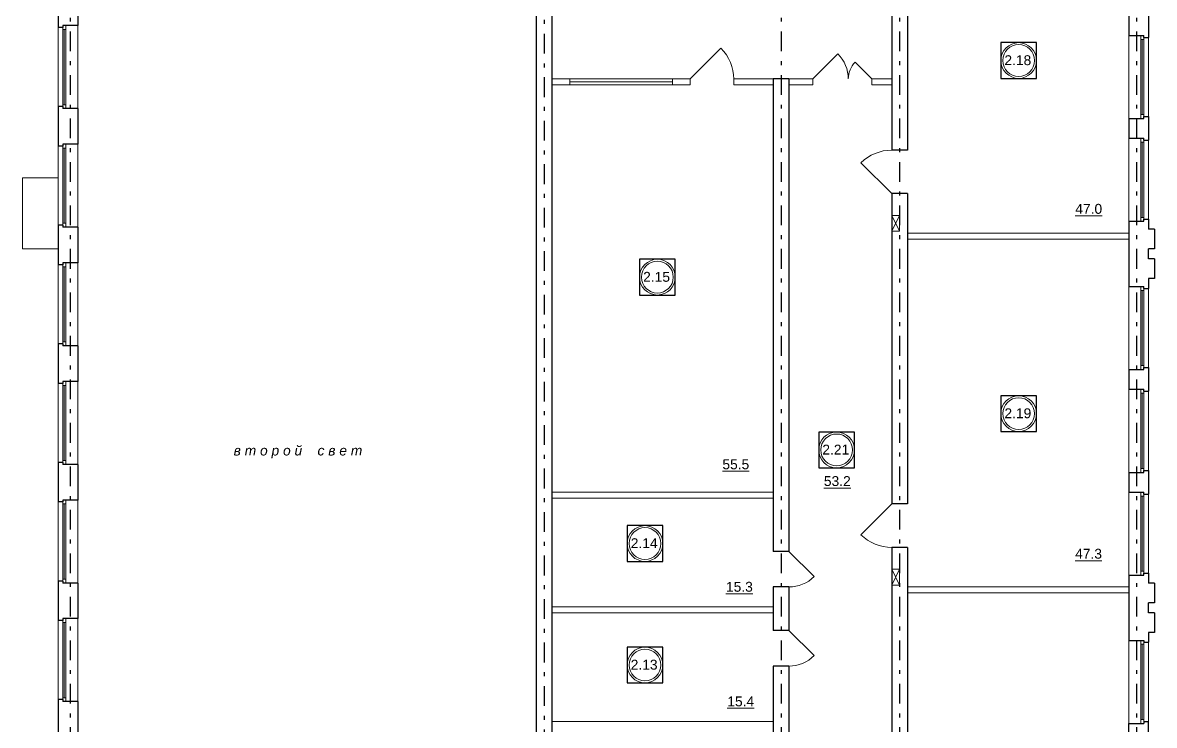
# Model space of a CAD drawing. Header units: metres. Extents: x -5 to 574, y -5 to 79.
# Drawn here: x 114.54 to 143.19, y 29.38 to 47.15 of the extents above; entities that cross this region are included whole.
import ezdxf
from ezdxf.enums import TextEntityAlignment as Align

# ---------------------------------------------------------------- set-up
doc = ezdxf.new("R2010")
doc.units = ezdxf.units.M
doc.header["$MEASUREMENT"] = 0
doc.linetypes.add('( Dashdot )', pattern=[1.001, 0.5, -0.25, 0.001, -0.25])
doc.layers.add('YOLO_TABLE', color=1, linetype='Continuous')
doc.styles.add('Style-Arial', font='arial.ttf')
doc.styles.add('Style-Arial IF', font='ariali.ttf')

msp = doc.modelspace()

# ---------------------------------------------------------------- linework, layer by layer
at = {"color": 1, "linetype": '( Dashdot )'}
for p, q in [((115.7402503, 53.52774686), (115.7402503, 5.51586884)), ((127.7402503, 53.47108186), (127.7402503, 5.51586884)), ((133.7402503, 53.52774686), (133.7402503, 5.51586884)), ((136.7402503, 53.52774686), (136.7402503, 5.51586884)), ((142.7402503, 53.52774686), (142.7402503, 5.51586884))]:
    msp.add_line(p, q, dxfattribs=at)
at = {"color": 7, "linetype": 'Continuous', "lineweight": 30}
for p, q in [((136.5402503, 51.32774686), (136.5402503, 43.92774686)), ((136.9402503, 50.32774686), (136.9402503, 43.92774686)), ((127.9402503, 48.02774686), (127.9402503, 26.72774686)), ((115.4402503, 47.82774686), (115.4402503, 47.02774686)), ((115.9402503, 47.32774686), (115.9402503, 47.07774686)), ((127.5402503, 47.32774686), (127.5402503, 23.72774686)), ((142.5402503, 47.32774686), (142.5402503, 46.82774686)), ((143.0402503, 47.37774686), (143.0402503, 46.77774686)), ((115.5602503, 47.02774686), (115.4402503, 47.02774686)), ((115.9402503, 47.07774686), (115.5602503, 47.07774686)), ((115.5602503, 47.07774686), (115.5602503, 47.02774686)), ((142.5402503, 46.82774686), (142.9202503, 46.82774686)), ((142.9202503, 46.77774686), (142.9202503, 46.82774686)), ((142.9202503, 46.77774686), (143.0402503, 46.77774686)), ((133.5402503, 45.72774686), (133.5402503, 33.77774686)), ((133.9402503, 45.72774686), (133.5402503, 45.72774686)), ((133.9402503, 45.72774686), (133.9402503, 33.77774686)), ((115.5602503, 45.02774686), (115.4402503, 45.02774686)), ((115.4402503, 45.02774686), (115.4402503, 44.02774686)), ((115.5602503, 45.02774686), (115.5602503, 44.97774686)), ((115.9402503, 44.97774686), (115.5602503, 44.97774686)), ((115.9402503, 44.97774686), (115.9402503, 44.07774686)), ((142.5402503, 44.72774686), (142.9202503, 44.72774686)), ((142.5402503, 44.72774686), (142.5402503, 44.22774686)), ((142.9202503, 44.77774686), (143.0402503, 44.77774686)), ((142.9202503, 44.72774686), (142.9202503, 44.77774686)), ((143.0402503, 44.77774686), (143.0402503, 44.17774686)), ((142.5402503, 44.22774686), (142.9202503, 44.22774686)), ((142.9202503, 44.17774686), (142.9202503, 44.22774686)), ((142.9202503, 44.17774686), (143.0402503, 44.17774686)), ((115.5602503, 44.02774686), (115.4402503, 44.02774686)), ((115.9402503, 44.07774686), (115.5602503, 44.07774686)), ((115.5602503, 44.07774686), (115.5602503, 44.02774686)), ((136.9402503, 43.92774686), (136.5402503, 43.92774686)), ((136.5402503, 42.82774686), (136.5402503, 34.97774686)), ((136.9402503, 42.82774686), (136.5402503, 42.82774686)), ((136.9402503, 42.82774686), (136.9402503, 34.97774686)), ((142.5402503, 42.12774686), (142.9202503, 42.12774686)), ((142.5402503, 42.12774686), (142.5402503, 40.47774686)), ((142.9202503, 42.17774686), (143.0402503, 42.17774686)), ((142.9202503, 42.12774686), (142.9202503, 42.17774686)), ((143.0402503, 42.17774686), (143.0402503, 41.92774686)), ((115.5602503, 42.02774686), (115.4402503, 42.02774686)), ((115.4402503, 42.02774686), (115.4402503, 41.02774686)), ((115.5602503, 42.02774686), (115.5602503, 41.97774686)), ((115.9402503, 41.97774686), (115.5602503, 41.97774686)), ((115.9402503, 41.97774686), (115.9402503, 41.07774686)), ((143.1902503, 41.92774686), (143.0402503, 41.92774686)), ((143.1902503, 41.92774686), (143.1902503, 41.42774686)), ((143.1902503, 41.42774686), (143.0402503, 41.42774686)), ((143.0402503, 41.17774686), (143.0402503, 41.42774686)), ((115.5602503, 41.02774686), (115.4402503, 41.02774686)), ((115.9402503, 41.07774686), (115.5602503, 41.07774686)), ((115.5602503, 41.07774686), (115.5602503, 41.02774686)), ((143.1902503, 41.17774686), (143.0402503, 41.17774686)), ((143.1902503, 41.17774686), (143.1902503, 40.67774686)), ((142.5402503, 40.47774686), (142.9202503, 40.47774686)), ((142.9202503, 40.42774686), (142.9202503, 40.47774686)), ((142.9202503, 40.42774686), (143.0402503, 40.42774686)), ((143.1902503, 40.67774686), (143.0402503, 40.67774686)), ((143.0402503, 40.67774686), (143.0402503, 40.42774686)), ((115.5602503, 39.02774686), (115.4402503, 39.02774686)), ((115.4402503, 39.02774686), (115.4402503, 38.02774686)), ((115.5602503, 39.02774686), (115.5602503, 38.97774686)), ((115.9402503, 38.97774686), (115.5602503, 38.97774686)), ((115.9402503, 38.97774686), (115.9402503, 38.07774686)), ((142.9202503, 38.42774686), (143.0402503, 38.42774686)), ((142.9202503, 38.37774686), (142.9202503, 38.42774686)), ((143.0402503, 38.42774686), (143.0402503, 37.82774686)), ((142.5402503, 38.37774686), (142.9202503, 38.37774686)), ((142.5402503, 38.37774686), (142.5402503, 37.87774686)), ((115.5602503, 38.02774686), (115.4402503, 38.02774686)), ((115.9402503, 38.07774686), (115.5602503, 38.07774686)), ((115.5602503, 38.07774686), (115.5602503, 38.02774686)), ((142.5402503, 37.87774686), (142.9202503, 37.87774686)), ((142.9202503, 37.82774686), (142.9202503, 37.87774686)), ((142.9202503, 37.82774686), (143.0402503, 37.82774686)), ((115.5602503, 36.02774686), (115.4402503, 36.02774686)), ((115.4402503, 36.02774686), (115.4402503, 35.02774686)), ((115.5602503, 36.02774686), (115.5602503, 35.97774686)), ((115.9402503, 35.97774686), (115.5602503, 35.97774686)), ((115.9402503, 35.97774686), (115.9402503, 35.07774686)), ((142.9202503, 35.82774686), (143.0402503, 35.82774686)), ((142.9202503, 35.77774686), (142.9202503, 35.82774686)), ((143.0402503, 35.82774686), (143.0402503, 35.22774686)), ((142.5402503, 35.77774686), (142.9202503, 35.77774686)), ((142.5402503, 35.77774686), (142.5402503, 35.27774686)), ((142.5402503, 35.27774686), (142.9202503, 35.27774686)), ((142.9202503, 35.22774686), (142.9202503, 35.27774686)), ((115.5602503, 35.02774686), (115.4402503, 35.02774686)), ((115.9402503, 35.07774686), (115.5602503, 35.07774686)), ((115.5602503, 35.07774686), (115.5602503, 35.02774686)), ((136.9402503, 34.97774686), (136.5402503, 34.97774686)), ((142.9202503, 35.22774686), (143.0402503, 35.22774686)), ((136.5402503, 33.87774686), (136.5402503, 25.82774686)), ((136.9402503, 33.87774686), (136.5402503, 33.87774686)), ((136.9402503, 33.87774686), (136.9402503, 25.82774686)), ((133.9402503, 33.77774686), (133.5402503, 33.77774686)), ((115.5602503, 33.02774686), (115.4402503, 33.02774686)), ((115.4402503, 33.02774686), (115.4402503, 32.02774686)), ((115.5602503, 33.02774686), (115.5602503, 32.97774686)), ((115.9402503, 32.97774686), (115.5602503, 32.97774686)), ((115.9402503, 32.97774686), (115.9402503, 32.07774686)), ((142.5402503, 33.17774686), (142.9202503, 33.17774686)), ((142.5402503, 33.17774686), (142.5402503, 31.52774686)), ((142.9202503, 33.22774686), (143.0402503, 33.22774686)), ((142.9202503, 33.17774686), (142.9202503, 33.22774686)), ((143.0402503, 33.22774686), (143.0402503, 32.97774686)), ((143.1902503, 32.97774686), (143.0402503, 32.97774686)), ((143.1902503, 32.97774686), (143.1902503, 32.47774686)), ((133.9402503, 32.87774686), (133.5402503, 32.87774686)), ((133.5402503, 32.87774686), (133.5402503, 31.77774686)), ((133.9402503, 32.87774686), (133.9402503, 31.77774686)), ((143.1902503, 32.47774686), (143.0402503, 32.47774686)), ((143.0402503, 32.22774686), (143.0402503, 32.47774686)), ((143.1902503, 32.22774686), (143.0402503, 32.22774686)), ((143.1902503, 32.22774686), (143.1902503, 31.72774686)), ((115.5602503, 32.02774686), (115.4402503, 32.02774686)), ((115.9402503, 32.07774686), (115.5602503, 32.07774686)), ((115.5602503, 32.07774686), (115.5602503, 32.02774686)), ((133.9402503, 31.77774686), (133.5402503, 31.77774686)), ((142.5402503, 31.52774686), (142.9202503, 31.52774686)), ((142.9202503, 31.52774686), (142.9202503, 31.47774686)), ((143.1902503, 31.72774686), (143.0402503, 31.72774686)), ((143.0402503, 31.72774686), (143.0402503, 31.47774686)), ((142.9202503, 31.47774686), (143.0402503, 31.47774686)), ((133.9402503, 30.87774686), (133.5402503, 30.87774686)), ((133.5402503, 30.87774686), (133.5402503, 29.17774686)), ((133.9402503, 30.87774686), (133.9402503, 29.17774686)), ((115.5602503, 30.02774686), (115.4402503, 30.02774686)), ((115.4402503, 30.02774686), (115.4402503, 29.02774686)), ((115.5602503, 30.02774686), (115.5602503, 29.97774686)), ((115.9402503, 29.97774686), (115.5602503, 29.97774686)), ((115.9402503, 29.97774686), (115.9402503, 29.07774686)), ((142.5402503, 29.42774686), (142.9202503, 29.42774686)), ((142.5402503, 28.92774686), (142.5402503, 29.42774686)), ((142.9202503, 29.47774686), (143.0402503, 29.47774686)), ((142.9202503, 29.47774686), (142.9202503, 29.42774686)), ((143.0402503, 28.87774686), (143.0402503, 29.47774686))]:
    msp.add_line(p, q, dxfattribs=at)
at = {"color": 7, "linetype": 'Continuous', "lineweight": 0}
for p, q in [((115.4402503, 47.02774686), (115.4402503, 45.02774686)), ((115.9402503, 47.07774686), (115.9402503, 44.97774686)), ((115.5952503, 46.97774686), (115.5952503, 45.07774686)), ((142.5402503, 44.72774686), (142.5402503, 46.82774686)), ((142.8852503, 44.82774686), (142.8852503, 46.72774686)), ((143.0402503, 44.77774686), (143.0402503, 46.77774686)), ((128.3902503, 45.65274686), (130.9902503, 45.65274686)), ((142.5402503, 42.12774686), (142.5402503, 44.22774686)), ((142.8852503, 42.22774686), (142.8852503, 44.12774686)), ((143.0402503, 42.17774686), (143.0402503, 44.17774686)), ((115.4402503, 44.02774686), (115.4402503, 42.02774686)), ((115.5952503, 43.97774686), (115.5952503, 42.07774686)), ((115.9402503, 44.07774686), (115.9402503, 41.97774686)), ((115.4402503, 41.02774686), (115.4402503, 39.02774686)), ((115.5952503, 40.97774686), (115.5952503, 39.07774686)), ((115.9402503, 41.07774686), (115.9402503, 38.97774686)), ((142.5402503, 38.37774686), (142.5402503, 40.47774686)), ((143.0402503, 38.42774686), (143.0402503, 40.42774686)), ((142.8852503, 38.47774686), (142.8852503, 40.37774686)), ((115.4402503, 38.02774686), (115.4402503, 36.02774686)), ((115.5952503, 37.97774686), (115.5952503, 36.07774686)), ((115.9402503, 38.07774686), (115.9402503, 35.97774686)), ((142.5402503, 35.77774686), (142.5402503, 37.87774686)), ((143.0402503, 35.82774686), (143.0402503, 37.82774686)), ((142.8852503, 35.87774686), (142.8852503, 37.77774686)), ((142.5402503, 33.17774686), (142.5402503, 35.27774686)), ((115.4402503, 35.02774686), (115.4402503, 33.02774686)), ((115.5952503, 34.97774686), (115.5952503, 33.07774686)), ((115.9402503, 35.07774686), (115.9402503, 32.97774686)), ((142.8852503, 33.27774686), (142.8852503, 35.17774686)), ((143.0402503, 33.22774686), (143.0402503, 35.22774686)), ((115.4402503, 32.02774686), (115.4402503, 30.02774686)), ((115.5952503, 31.97774686), (115.5952503, 30.07774686)), ((115.9402503, 32.07774686), (115.9402503, 29.97774686)), ((142.5402503, 31.52774686), (142.5402503, 29.42774686)), ((142.8852503, 31.42774686), (142.8852503, 29.52774686)), ((143.0402503, 31.47774686), (143.0402503, 29.47774686))]:
    msp.add_line(p, q, dxfattribs=at)
at = {"color": 7, "linetype": 'Continuous', "lineweight": 13}
for p, q in [((131.4402503, 45.72774686), (132.21806776, 46.50556432)), ((134.5402503, 45.72774686), (135.1766464, 46.36414296)), ((136.0402503, 45.72774686), (135.61598623, 46.15201093)), ((128.3902503, 45.72774686), (127.9402503, 45.72774686)), ((128.3902503, 45.57774686), (127.9402503, 45.57774686)), ((128.3902503, 45.72774686), (128.3902503, 45.57774686)), ((131.4402503, 45.72774686), (130.9902503, 45.72774686)), ((130.9902503, 45.72774686), (130.9902503, 45.57774686)), ((131.4402503, 45.57774686), (130.9902503, 45.57774686)), ((131.4402503, 45.72774686), (131.4402503, 45.57774686)), ((133.5402503, 45.72774686), (132.5402503, 45.72774686)), ((132.5402503, 45.72774686), (132.5402503, 45.57774686)), ((133.5402503, 45.57774686), (132.5402503, 45.57774686)), ((134.5402503, 45.72774686), (133.9402503, 45.72774686)), ((134.5402503, 45.57774686), (133.9402503, 45.57774686)), ((134.5402503, 45.72774686), (134.5402503, 45.57774686)), ((136.5402503, 45.72774686), (136.0402503, 45.72774686)), ((136.0402503, 45.72774686), (136.0402503, 45.57774686)), ((136.5402503, 45.57774686), (136.0402503, 45.57774686)), ((136.5402503, 42.82774686), (135.76243284, 43.60556432)), ((136.5402503, 41.87774686), (136.7402503, 42.27774686)), ((136.5402503, 42.27774686), (136.7402503, 41.87774686)), ((142.5402503, 41.82774686), (136.9402503, 41.82774686)), ((142.5402503, 41.67774686), (136.9402503, 41.67774686)), ((133.5402503, 35.27774686), (127.9402503, 35.27774686)), ((133.5402503, 35.12774686), (127.9402503, 35.12774686)), ((133.9402503, 33.77774686), (134.5766464, 33.14135076)), ((136.5402503, 32.92774686), (136.7402503, 33.32774686)), ((136.5402503, 33.32774686), (136.7402503, 32.92774686)), ((142.5402503, 32.87774686), (136.9402503, 32.87774686)), ((142.5402503, 32.72774686), (136.9402503, 32.72774686)), ((133.5402503, 32.37774686), (127.9402503, 32.37774686)), ((133.5402503, 32.22774686), (127.9402503, 32.22774686)), ((133.9402503, 31.77774686), (134.5766464, 31.14135076)), ((133.5402503, 29.47774686), (127.9402503, 29.47774686))]:
    msp.add_line(p, q, dxfattribs=at)
at = {"color": 7, "linetype": 'Continuous', "lineweight": 13, "extrusion": (0, 0, -1)}
msp.add_line((136.5402503, 34.97774686), (135.76243284, 34.1999294), dxfattribs=at)
at = {"color": 7, "linetype": 'Continuous', "lineweight": 13, "flags": 128}
for points in [[(115.6302503, 47.07774686), (115.6302503, 46.97774686), (115.5602503, 46.97774686), (115.5602503, 47.07774686), (115.6302503, 47.07774686)], [(142.8502503, 46.72774686), (142.8502503, 46.82774686), (142.9202503, 46.82774686), (142.9202503, 46.72774686), (142.8502503, 46.72774686)], [(115.6302503, 45.07774686), (115.6302503, 44.97774686), (115.5602503, 44.97774686), (115.5602503, 45.07774686), (115.6302503, 45.07774686)], [(142.8502503, 44.72774686), (142.8502503, 44.82774686), (142.9202503, 44.82774686), (142.9202503, 44.72774686), (142.8502503, 44.72774686)], [(142.8502503, 44.12774686), (142.8502503, 44.22774686), (142.9202503, 44.22774686), (142.9202503, 44.12774686), (142.8502503, 44.12774686)], [(115.6302503, 44.07774686), (115.6302503, 43.97774686), (115.5602503, 43.97774686), (115.5602503, 44.07774686), (115.6302503, 44.07774686)], [(115.4402503, 43.22774686), (115.4402503, 41.42774686), (114.5402503, 41.42774686), (114.5402503, 43.22774686), (115.4402503, 43.22774686)], [(136.5402503, 41.87774686), (136.7402503, 41.87774686), (136.7402503, 42.27774686), (136.5402503, 42.27774686), (136.5402503, 41.87774686)], [(142.8502503, 42.12774686), (142.8502503, 42.22774686), (142.9202503, 42.22774686), (142.9202503, 42.12774686), (142.8502503, 42.12774686)], [(115.6302503, 42.07774686), (115.6302503, 41.97774686), (115.5602503, 41.97774686), (115.5602503, 42.07774686), (115.6302503, 42.07774686)], [(115.6302503, 41.07774686), (115.6302503, 40.97774686), (115.5602503, 40.97774686), (115.5602503, 41.07774686), (115.6302503, 41.07774686)], [(142.8502503, 40.37774686), (142.8502503, 40.47774686), (142.9202503, 40.47774686), (142.9202503, 40.37774686), (142.8502503, 40.37774686)], [(115.6302503, 39.07774686), (115.6302503, 38.97774686), (115.5602503, 38.97774686), (115.5602503, 39.07774686), (115.6302503, 39.07774686)], [(142.8502503, 38.37774686), (142.8502503, 38.47774686), (142.9202503, 38.47774686), (142.9202503, 38.37774686), (142.8502503, 38.37774686)], [(115.6302503, 38.07774686), (115.6302503, 37.97774686), (115.5602503, 37.97774686), (115.5602503, 38.07774686), (115.6302503, 38.07774686)], [(142.8502503, 37.77774686), (142.8502503, 37.87774686), (142.9202503, 37.87774686), (142.9202503, 37.77774686), (142.8502503, 37.77774686)], [(115.6302503, 36.07774686), (115.6302503, 35.97774686), (115.5602503, 35.97774686), (115.5602503, 36.07774686), (115.6302503, 36.07774686)], [(142.8502503, 35.77774686), (142.8502503, 35.87774686), (142.9202503, 35.87774686), (142.9202503, 35.77774686), (142.8502503, 35.77774686)], [(142.8502503, 35.17774686), (142.8502503, 35.27774686), (142.9202503, 35.27774686), (142.9202503, 35.17774686), (142.8502503, 35.17774686)], [(115.6302503, 35.07774686), (115.6302503, 34.97774686), (115.5602503, 34.97774686), (115.5602503, 35.07774686), (115.6302503, 35.07774686)], [(136.5402503, 32.92774686), (136.7402503, 32.92774686), (136.7402503, 33.32774686), (136.5402503, 33.32774686), (136.5402503, 32.92774686)], [(142.8502503, 33.17774686), (142.8502503, 33.27774686), (142.9202503, 33.27774686), (142.9202503, 33.17774686), (142.8502503, 33.17774686)], [(115.6302503, 33.07774686), (115.6302503, 32.97774686), (115.5602503, 32.97774686), (115.5602503, 33.07774686), (115.6302503, 33.07774686)], [(115.6302503, 32.07774686), (115.6302503, 31.97774686), (115.5602503, 31.97774686), (115.5602503, 32.07774686), (115.6302503, 32.07774686)], [(142.8502503, 31.52774686), (142.8502503, 31.42774686), (142.9202503, 31.42774686), (142.9202503, 31.52774686), (142.8502503, 31.52774686)], [(115.6302503, 30.07774686), (115.6302503, 29.97774686), (115.5602503, 29.97774686), (115.5602503, 30.07774686), (115.6302503, 30.07774686)], [(142.8502503, 29.52774686), (142.8502503, 29.42774686), (142.9202503, 29.42774686), (142.9202503, 29.52774686), (142.8502503, 29.52774686)]]:
    msp.add_lwpolyline(points, close=True, dxfattribs=at)
at = {"color": 7, "linetype": 'Continuous', "lineweight": 0, "flags": 128}
for points in [[(115.5602503, 45.07774686), (115.6302503, 45.07774686), (115.6302503, 46.97774686), (115.5602503, 46.97774686), (115.5602503, 45.07774686)], [(142.9202503, 46.72774686), (142.8502503, 46.72774686), (142.8502503, 44.82774686), (142.9202503, 44.82774686), (142.9202503, 46.72774686)], [(128.3902503, 45.72774686), (130.9902503, 45.72774686), (130.9902503, 45.57774686), (128.3902503, 45.57774686), (128.3902503, 45.72774686)], [(142.9202503, 44.12774686), (142.8502503, 44.12774686), (142.8502503, 42.22774686), (142.9202503, 42.22774686), (142.9202503, 44.12774686)], [(115.5602503, 42.07774686), (115.6302503, 42.07774686), (115.6302503, 43.97774686), (115.5602503, 43.97774686), (115.5602503, 42.07774686)], [(115.5602503, 39.07774686), (115.6302503, 39.07774686), (115.6302503, 40.97774686), (115.5602503, 40.97774686), (115.5602503, 39.07774686)], [(142.9202503, 40.37774686), (142.8502503, 40.37774686), (142.8502503, 38.47774686), (142.9202503, 38.47774686), (142.9202503, 40.37774686)], [(115.5602503, 36.07774686), (115.6302503, 36.07774686), (115.6302503, 37.97774686), (115.5602503, 37.97774686), (115.5602503, 36.07774686)], [(142.9202503, 37.77774686), (142.8502503, 37.77774686), (142.8502503, 35.87774686), (142.9202503, 35.87774686), (142.9202503, 37.77774686)], [(115.5602503, 33.07774686), (115.6302503, 33.07774686), (115.6302503, 34.97774686), (115.5602503, 34.97774686), (115.5602503, 33.07774686)], [(142.9202503, 35.17774686), (142.8502503, 35.17774686), (142.8502503, 33.27774686), (142.9202503, 33.27774686), (142.9202503, 35.17774686)], [(115.5602503, 30.07774686), (115.6302503, 30.07774686), (115.6302503, 31.97774686), (115.5602503, 31.97774686), (115.5602503, 30.07774686)], [(142.9202503, 29.52774686), (142.8502503, 29.52774686), (142.8502503, 31.42774686), (142.9202503, 31.42774686), (142.9202503, 29.52774686)]]:
    msp.add_lwpolyline(points, close=True, dxfattribs=at)
at = {"color": 7, "linetype": 'Continuous', "lineweight": 13}
for centre, radius in [((139.75490775, 46.19509727), 0.45201344), ((139.75490775, 46.19509727), 0.40201344), ((130.6093163, 40.71503577), 0.45201344), ((130.6093163, 40.71503577), 0.40201344), ((139.75490775, 37.26426266), 0.45201344), ((139.75490775, 37.26426266), 0.40201344), ((135.1454871, 36.34525377), 0.45201344), ((135.1454871, 36.34525377), 0.40201344), ((130.29506623, 33.97722375), 0.45201344), ((130.29506623, 33.97722375), 0.40201344), ((130.29506623, 30.9042484), 0.45201344), ((130.29506623, 30.9042484), 0.40201344)]:
    msp.add_circle(centre, radius, dxfattribs=at)
at = {"color": 7, "linetype": 'Continuous', "lineweight": 0}
for centre, radius, start, end in [((131.4402503, 45.72774686), 1.1, 0, 45), ((134.5402503, 45.72774686), 0.9, 0, 45), ((136.0402503, 45.72774686), 0.6, 135, 180), ((136.5402503, 42.82774686), 1.1, 90, 135), ((133.9402503, 33.77774686), 0.9, 270, 315), ((133.9402503, 31.77774686), 0.9, 270, 315)]:
    msp.add_arc(centre, radius, start, end, dxfattribs=at)
at = {"color": 7, "linetype": 'Continuous', "lineweight": 0, "extrusion": (0, 0, -1)}
msp.add_arc((-136.5402503, 34.97774686), 1.1, 270, 315, dxfattribs=at)
at = {"layer": 'YOLO_TABLE'}
for points in [[(139.30289431, 45.74308383), (140.20692119, 45.74308383), (140.20692119, 46.64711071), (139.30289431, 46.64711071)], [(130.15730286, 40.26302233), (131.06132974, 40.26302233), (131.06132974, 41.16704921), (130.15730286, 41.16704921)], [(139.30289431, 36.81224922), (140.20692119, 36.81224922), (140.20692119, 37.7162761), (139.30289431, 37.7162761)], [(134.69347365, 35.89324033), (135.59750054, 35.89324033), (135.59750054, 36.79726721), (134.69347365, 36.79726721)], [(129.84305278, 33.52521031), (130.74707967, 33.52521031), (130.74707967, 34.42923719), (129.84305278, 34.42923719)], [(129.84305278, 30.45223496), (130.74707967, 30.45223496), (130.74707967, 31.35626184), (129.84305278, 31.35626184)]]:
    msp.add_lwpolyline(points, close=True, dxfattribs=at)

# ---------------------------------------------------------------- texts
at = {"color": 7, "linetype": 'Continuous', "lineweight": 13, "style": 'Style-Arial'}
for s, p in [('2.18', (139.39422938, 46.32784691)), ('%%u47.0%%U', (141.18902342, 42.56775495)), ('2.15', (130.24863793, 40.84778541)), ('2.19', (139.39422938, 37.3970123)), ('2.21', (134.78480872, 36.47800341)), ('%%u55.5%%U', (132.25494538, 36.10534763)), ('%%u53.2%%U', (134.82417787, 35.68145934)), ('2.14', (129.93438785, 34.10997339)), ('%%u47.3%%U', (141.18491018, 33.84308827)), ('%%u15.3%%U', (132.34569455, 33.00767398)), ('2.13', (129.93438785, 31.03699804)), ('%%u15.4%%U', (132.37911669, 30.10892657))]:
    msp.add_text(s, height=0.25, dxfattribs=at).set_placement(p, align=Align.TOP_LEFT)
at = {"color": 7, "linetype": 'Continuous', "lineweight": 13, "insert": (119.88271103, 36.45474279), "char_height": 0.25, "attachment_point": 1, "line_spacing_factor": 0.6, "style": 'Style-Arial IF'}
msp.add_mtext('в т о р о й    с в е т', dxfattribs=at)

doc.saveas('drawing.dxf')
